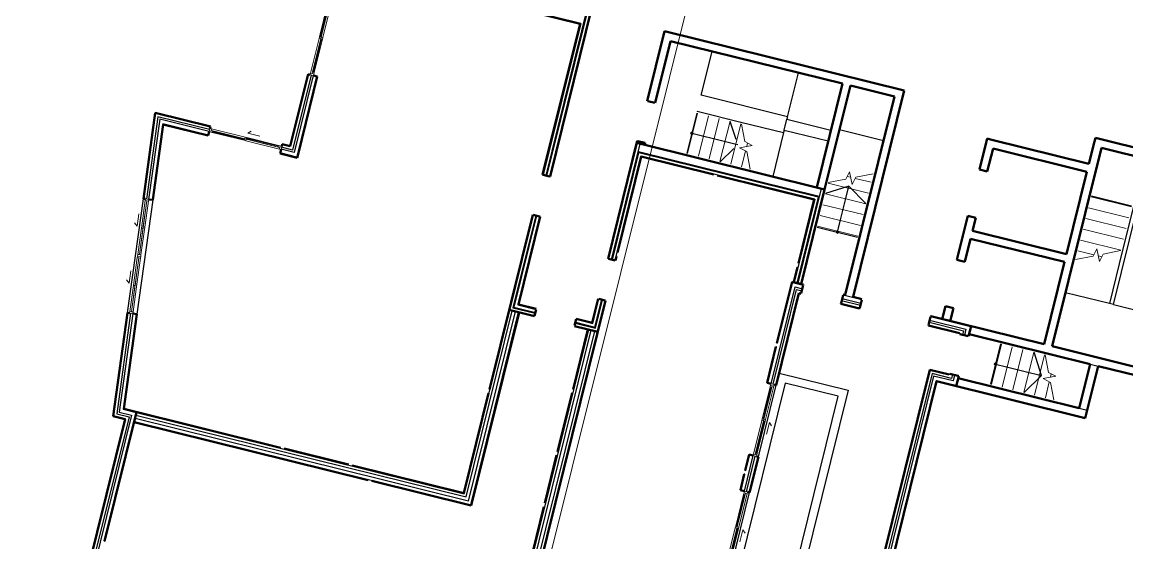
# Model space of a CAD drawing. Header units: metres. Extents: x 287062 to 288920, y 6261941 to 6263050.
# Drawn here: x 287850.58 to 287877.42, y 6262460.4 to 6262473.06 of the extents above; entities that cross this region are included whole.
import ezdxf

# ---------------------------------------------------------------- set-up
doc = ezdxf.new("R2010")
doc.units = ezdxf.units.M
doc.layers.add('A-GLAZ', color=151, linetype='Continuous', lineweight=9)
doc.layers.add('Cadastre Land Parcels_SP_EXT', color=9, linetype='Continuous', lineweight=5)
doc.layers.add('Mains_HV_NEW_U97', color=2, linetype='Continuous')
doc.layers.add('Notes', color=7, linetype='Continuous')

# ---------------------------------------------------------------- blocks, each defined once
blk = doc.blocks.new('Window - Sliding SF _MG_ - DW-SF 1800W x 2700H-1022702-T1 GROUND LEVEL')
at = {"layer": 'A-GLAZ', "color": 7}
for p, q in [((-860, 65), (-900, 65)), ((-900, 65), (-900, -15)), ((-860, 25), (-860, 65)), ((-20, 65), (-860, 65)), ((-860, 25), (860, 25)), ((-860, 25), (-820, 25)), ((-860, -15), (-860, 25)), ((-820, 25), (-20, 25)), ((-820, 25), (-820, -15)), ((-820, 3.5), (-820, 6.5)), ((-820, 6.5), (-20, 6.5)), ((-20, 3.5), (-820, 3.5)), ((-20, 65), (20, 65)), ((-20, 25), (-20, 65)), ((-20, 25), (20, 25)), ((-20, -15), (-20, 25)), ((20, 25), (-20, 25)), ((-20, 6.5), (-20, 3.5)), ((20, 175), (90.7, 245.7)), ((20, 175), (320, 175)), ((20, 65), (820, 65)), ((20, 65), (20, 25)), ((20, 43.5), (20, 46.5)), ((20, 46.5), (820, 46.5)), ((820, 43.5), (20, 43.5)), ((20, 25), (20, -15)), ((820, 25), (20, 25)), ((820, 65), (860, 65)), ((820, 25), (820, 65)), ((820, 46.5), (820, 43.5)), ((860, 25), (820, 25)), ((860, 65), (860, 25)), ((900, 65), (860, 65)), ((860, 25), (860, -15)), ((900, -15), (900, 65)), ((-900, -15), (-860, -15)), ((-820, -15), (-860, -15)), ((-20, -15), (-820, -15)), ((20, -15), (-20, -15)), ((20, -15), (860, -15)), ((860, -15), (900, -15))]:
    blk.add_line(p, q, dxfattribs=at)
blk = doc.blocks.new('Window - Sliding FSF _MG_ - DW-FSF 2700W X 2700H-1022011-T1 GROUND LEVEL')
at = {"layer": 'A-GLAZ', "color": 7}
for p, q in [((417, 215), (346, 286)), ((-1310, 65), (-1350, 65)), ((-1350, 65), (-1350, -15)), ((-1310, 25), (-1310, 65)), ((-437, 65), (-1310, 65)), ((-1310, 25), (1310, 25)), ((-1310, 25), (-1310, -15)), ((-1270, 25), (-1310, 25)), ((-437, 25), (-1270, 25)), ((-1270, -15), (-1270, 25)), ((-437, 6), (-1270, 6)), ((-1270, 6), (-1270, 3)), ((-1270, 3), (-437, 3)), ((-437, -15), (-437, 65)), ((-437, 65), (-397, 65)), ((-397, 65), (-437, 65)), ((-437, 65), (-437, 25)), ((-397, 25), (-437, 25)), ((-437, 25), (-437, -15)), ((-437, 25), (-397, 25)), ((-437, 3), (-437, 6)), ((-397, 65), (-397, -15)), ((417, 65), (-397, 65)), ((-397, 25), (-397, 65)), ((417, 46), (-397, 46)), ((-397, 46), (-397, 43)), ((-397, 43), (417, 43)), ((-397, -15), (-397, 25)), ((-397, 25), (417, 25)), ((417, 215), (117, 215)), ((457, 65), (417, 65)), ((417, 65), (417, -15)), ((457, 65), (417, 65)), ((417, 65), (417, 25)), ((417, 43), (417, 46)), ((457, 25), (417, 25)), ((417, 25), (417, -15)), ((417, 25), (457, 25)), ((457, -15), (457, 65)), ((457, 25), (457, 65)), ((1310, 65), (457, 65)), ((1270, 25), (457, 25)), ((457, -15), (457, 25)), ((1270, 6), (457, 6)), ((457, 6), (457, 3)), ((457, 3), (1270, 3)), ((1270, 25), (1270, -15)), ((1310, 25), (1270, 25)), ((1270, 3), (1270, 6)), ((1310, 65), (1310, 25)), ((1350, 65), (1310, 65)), ((1310, -15), (1310, 25)), ((1350, -15), (1350, 65)), ((-1350, -15), (-1310, -15)), ((-1310, -15), (-1270, -15)), ((-1270, -15), (-437, -15)), ((-397, -15), (-437, -15)), ((-437, -15), (-397, -15)), ((-397, -15), (417, -15)), ((417, -15), (457, -15)), ((417, -15), (457, -15)), ((457, -15), (1270, -15)), ((1270, -15), (1310, -15)), ((1310, -15), (1350, -15))]:
    blk.add_line(p, q, dxfattribs=at)
blk = doc.blocks.new('Window - Sliding SF _MG_ - DW-SF 1400W x 1400H-1020426-T1 GROUND LEVEL')
at = {"layer": 'A-GLAZ', "color": 7}
for p, q in [((-660, 65), (-700, 65)), ((-700, 65), (-700, -15)), ((-660, 25), (-660, 65)), ((-20, 65), (-660, 65)), ((-660, 25), (660, 25)), ((20, 25), (-660, 25)), ((-660, 25), (-660, -15)), ((-20, 25), (-20, 65)), ((660, 65), (-20, 65)), ((660, 25), (-20, 25)), ((20, 175), (91, 246)), ((20, 175), (320, 175)), ((20, -15), (20, 25)), ((660, 65), (660, 25)), ((700, 65), (660, 65)), ((660, 25), (660, -15)), ((700, -15), (700, 65)), ((-700, -15), (-660, -15)), ((-660, -15), (20, -15)), ((20, -15), (660, -15)), ((660, -15), (700, -15))]:
    blk.add_line(p, q, dxfattribs=at)
blk = doc.blocks.new('Site Layout')
at = {"layer": 'Notes'}
for points in [[(287866.843, 6262470.33), (287866.862, 6262470.333), (287866.873, 6262470.348), (287866.87, 6262470.367), (287866.855, 6262470.379), (287866.836, 6262470.376), (287866.824, 6262470.36), (287866.827, 6262470.341)], [(287870.379, 6262467.929), (287870.398, 6262467.932), (287870.41, 6262467.948), (287870.407, 6262467.967), (287870.391, 6262467.978), (287870.372, 6262467.975), (287870.361, 6262467.96), (287870.364, 6262467.941)], [(287874.221, 6262464.722), (287874.24, 6262464.725), (287874.251, 6262464.74), (287874.248, 6262464.759), (287874.233, 6262464.77), (287874.214, 6262464.767), (287874.203, 6262464.752), (287874.205, 6262464.733)]]:
    blk.add_hatch(color=256, dxfattribs=at).paths.add_polyline_path(points, flags=0)
h = blk.add_hatch(color=256, dxfattribs=at)
edge = h.paths.add_edge_path(flags=0)
edge.add_arc((287866.849, 6262470.354), 0.025, -13.911, 346.089)
h = blk.add_hatch(color=256, dxfattribs=at)
edge = h.paths.add_edge_path(flags=0)
edge.add_arc((287870.385, 6262467.954), 0.025, -13.911, 346.089)
h = blk.add_hatch(color=256, dxfattribs=at)
edge = h.paths.add_edge_path(flags=0)
edge.add_arc((287874.227, 6262464.746), 0.025, -13.911, 346.089)
at = {"layer": 'Notes', "lineweight": 50}
for p, q in [((287858.421, 6262474.43), (287864.134, 6262473.015)), ((287863.405, 6262469.301), (287864.422, 6262473.407)), ((287864.134, 6262473.015), (287863.225, 6262469.346)), ((287866.186, 6262472.836), (287865.765, 6262471.138)), ((287872.01, 6262471.394), (287866.186, 6262472.836)), ((287865.959, 6262471.09), (287866.332, 6262472.594)), ((287866.332, 6262472.594), (287870.506, 6262471.56)), ((287857.53, 6262471.787), (287857.097, 6262470.039)), ((287857.287, 6262469.848), (287857.753, 6262471.731)), ((287857.578, 6262471.775), (287857.53, 6262471.787)), ((287857.753, 6262471.731), (287857.656, 6262471.755)), ((287870.506, 6262471.56), (287869.881, 6262469.037)), ((287870.075, 6262468.989), (287870.7, 6262471.512)), ((287870.7, 6262471.512), (287871.768, 6262471.248)), ((287870.767, 6262466.376), (287872.01, 6262471.394)), ((287865.765, 6262471.138), (287865.768, 6262471.137)), ((287865.778, 6262471.135), (287865.947, 6262471.093)), ((287871.768, 6262471.248), (287870.573, 6262466.424)), ((287853.818, 6262470.852), (287853.528, 6262468.764)), ((287855.156, 6262470.52), (287853.818, 6262470.852)), ((287865.956, 6262471.09), (287865.959, 6262471.09)), ((287853.756, 6262468.733), (287854.011, 6262470.567)), ((287854.011, 6262470.567), (287855.1, 6262470.297)), ((287855.1, 6262470.297), (287855.124, 6262470.394)), ((287855.144, 6262470.472), (287855.156, 6262470.52)), ((287856.903, 6262470.088), (287856.891, 6262470.039)), ((287857.097, 6262470.039), (287856.903, 6262470.088)), ((287865.525, 6262470.167), (287864.816, 6262467.304)), ((287865.513, 6262470.119), (287870.075, 6262468.989)), ((287865.528, 6262470.166), (287865.525, 6262470.167)), ((287865.706, 6262470.122), (287865.538, 6262470.164)), ((287865.707, 6262470.07), (287865.719, 6262470.119)), ((287865.719, 6262470.119), (287865.716, 6262470.12)), ((287874.018, 6262470.227), (287873.832, 6262469.475)), ((287874.018, 6262470.227), (287874.106, 6262470.205)), ((287876.494, 6262469.614), (287874.106, 6262470.205)), ((287876.628, 6262470.157), (287876.494, 6262469.614)), ((287876.628, 6262470.157), (287876.65, 6262470.245)), ((287878.057, 6262469.896), (287876.65, 6262470.245)), ((287856.872, 6262469.961), (287856.848, 6262469.864)), ((287856.848, 6262469.864), (287857.265, 6262469.761)), ((287857.287, 6262469.848), (287857.265, 6262469.761)), ((287865.044, 6262467.456), (287865.621, 6262469.786)), ((287865.621, 6262469.786), (287867.383, 6262469.349)), ((287874.026, 6262469.426), (287874.164, 6262469.985)), ((287874.164, 6262469.985), (287876.446, 6262469.42)), ((287875.601, 6262465.178), (287876.796, 6262470.002)), ((287876.796, 6262470.002), (287878.009, 6262469.702)), ((287863.225, 6262469.346), (287863.228, 6262469.345)), ((287863.238, 6262469.343), (287863.392, 6262469.305)), ((287863.402, 6262469.302), (287863.405, 6262469.301)), ((287867.47, 6262469.328), (287869.824, 6262468.745)), ((287873.832, 6262469.475), (287874.026, 6262469.426)), ((287876.446, 6262469.42), (287875.95, 6262467.42)), ((287869.505, 6262466.688), (287870.075, 6262468.989)), ((287853.528, 6262468.764), (287853.578, 6262468.758)), ((287853.657, 6262468.747), (287853.756, 6262468.733)), ((287869.824, 6262468.745), (287869.439, 6262467.192)), ((287862.985, 6262468.375), (287861.932, 6262464.124)), ((287862.635, 6262466.195), (287863.164, 6262468.331)), ((287862.988, 6262468.374), (287862.985, 6262468.375)), ((287863.152, 6262468.334), (287862.997, 6262468.372)), ((287863.164, 6262468.331), (287863.161, 6262468.331)), ((287873.553, 6262468.349), (287873.289, 6262467.281)), ((287873.747, 6262468.301), (287873.553, 6262468.349)), ((287873.669, 6262467.985), (287873.747, 6262468.301)), ((287875.95, 6262467.42), (287873.669, 6262467.985)), ((287873.483, 6262467.233), (287873.621, 6262467.791)), ((287873.621, 6262467.791), (287875.902, 6262467.226)), ((287864.995, 6262467.259), (287865.022, 6262467.369)), ((287864.816, 6262467.304), (287864.819, 6262467.303)), ((287864.828, 6262467.3), (287864.983, 6262467.262)), ((287869.418, 6262467.104), (287869.326, 6262466.733)), ((287873.289, 6262467.281), (287873.483, 6262467.233)), ((287875.902, 6262467.226), (287875.407, 6262465.226)), ((287869.282, 6262466.743), (287868.913, 6262465.253)), ((287869.554, 6262466.676), (287869.282, 6262466.743)), ((287869.502, 6262466.465), (287869.551, 6262466.663)), ((287869.553, 6262466.673), (287869.554, 6262466.676)), ((287863.078, 6262459.518), (287864.755, 6262466.288)), ((287864.575, 6262466.333), (287864.431, 6262465.75)), ((287864.578, 6262466.332), (287864.575, 6262466.333)), ((287864.742, 6262466.292), (287864.588, 6262466.33)), ((287868.898, 6262464.237), (287869.45, 6262466.465)), ((287869.45, 6262466.465), (287869.499, 6262466.453)), ((287869.499, 6262466.453), (287869.499, 6262466.456)), ((287870.521, 6262466.423), (287870.472, 6262466.225)), ((287870.573, 6262466.424), (287870.524, 6262466.436)), ((287870.524, 6262466.436), (287870.524, 6262466.433)), ((287870.981, 6262466.323), (287870.767, 6262466.376)), ((287870.929, 6262466.112), (287870.978, 6262466.31)), ((287870.98, 6262466.32), (287870.981, 6262466.323)), ((287862.411, 6262466.06), (287863.028, 6262465.907)), ((287863.072, 6262466.087), (287862.635, 6262466.195)), ((287863.031, 6262465.92), (287863.069, 6262466.074)), ((287863.071, 6262466.084), (287863.072, 6262466.087)), ((287870.47, 6262466.215), (287870.469, 6262466.212)), ((287870.469, 6262466.212), (287870.925, 6262466.099)), ((287870.925, 6262466.099), (287870.926, 6262466.102)), ((287873.01, 6262466.155), (287872.932, 6262465.839)), ((287873.204, 6262466.107), (287873.01, 6262466.155)), ((287873.126, 6262465.791), (287873.204, 6262466.107)), ((287853.143, 6262465.991), (287852.794, 6262463.482)), ((287853.051, 6262463.655), (287853.371, 6262465.959)), ((287853.192, 6262465.984), (287853.143, 6262465.991)), ((287853.371, 6262465.959), (287853.272, 6262465.973)), ((287861.492, 6262461.307), (287862.654, 6262466)), ((287863.028, 6262465.907), (287863.028, 6262465.911)), ((287864.04, 6262465.834), (287864.001, 6262465.68)), ((287864.043, 6262465.847), (287864.042, 6262465.844)), ((287864.431, 6262465.75), (287864.043, 6262465.847)), ((287872.647, 6262465.897), (287872.598, 6262465.698)), ((287872.65, 6262465.909), (287872.649, 6262465.906)), ((287875.407, 6262465.226), (287872.65, 6262465.909)), ((287864.323, 6262465.587), (287863.963, 6262464.131)), ((287863.999, 6262465.67), (287863.998, 6262465.667)), ((287863.998, 6262465.667), (287864.566, 6262465.526)), ((287872.596, 6262465.689), (287872.595, 6262465.686)), ((287872.595, 6262465.686), (287873.352, 6262465.498)), ((287873.352, 6262465.498), (287873.347, 6262465.479)), ((287873.347, 6262465.479), (287873.35, 6262465.478)), ((287873.36, 6262465.476), (287873.558, 6262465.427)), ((287873.631, 6262465.666), (287873.571, 6262465.424)), ((287873.583, 6262465.472), (287876.524, 6262464.744)), ((287873.567, 6262465.424), (287873.571, 6262465.424)), ((287868.891, 6262465.166), (287868.675, 6262464.292)), ((287877.834, 6262464.625), (287875.601, 6262465.178)), ((287876.524, 6262464.744), (287876.259, 6262463.676)), ((287876.405, 6262463.434), (287876.718, 6262464.696)), ((287876.718, 6262464.696), (287877.98, 6262464.383)), ((287872.626, 6262464.607), (287871.386, 6262459.598)), ((287873.102, 6262464.489), (287872.626, 6262464.607)), ((287873.107, 6262464.508), (287873.102, 6262464.489)), ((287873.11, 6262464.507), (287873.107, 6262464.508)), ((287873.317, 6262464.456), (287873.119, 6262464.505)), ((287873.33, 6262464.453), (287873.27, 6262464.21)), ((287876.259, 6262463.676), (287873.318, 6262464.404)), ((287873.33, 6262464.453), (287873.327, 6262464.454)), ((287868.675, 6262464.292), (287868.772, 6262464.268)), ((287868.85, 6262464.249), (287868.898, 6262464.237)), ((287871.664, 6262459.766), (287872.794, 6262464.328)), ((287872.794, 6262464.328), (287876.405, 6262463.434)), ((287861.91, 6262464.036), (287861.309, 6262461.61)), ((287863.941, 6262464.043), (287863.588, 6262462.616)), ((287856.858, 6262462.712), (287853.051, 6262463.655)), ((287853.085, 6262463.409), (287851.023, 6262455.082)), ((287853.364, 6262463.577), (287852.587, 6262460.442)), ((287852.794, 6262463.482), (287853.085, 6262463.409)), ((287853.304, 6262463.335), (287858.987, 6262461.927)), ((287858.513, 6262462.302), (287856.946, 6262462.69)), ((287863.566, 6262462.529), (287863.278, 6262461.364)), ((287868.242, 6262462.545), (287868.146, 6262462.157)), ((287868.339, 6262462.521), (287868.242, 6262462.545)), ((287861.309, 6262461.61), (287858.601, 6262462.28)), ((287868.252, 6262461.626), (287868.465, 6262462.49)), ((287868.465, 6262462.49), (287868.417, 6262462.502)), ((287868.124, 6262462.07), (287868.028, 6262461.681)), ((287859.075, 6262461.905), (287861.492, 6262461.307)), ((287868.028, 6262461.681), (287868.125, 6262461.657)), ((287868.203, 6262461.638), (287868.252, 6262461.626)), ((287863.256, 6262461.277), (287862.895, 6262459.821))]:
    blk.add_line(p, q, dxfattribs=at)
at = {"layer": 'Notes'}
for p, q in [((287864.15, 6262473.025), (287858.425, 6262474.442)), ((287864.317, 6262473.433), (287863.3, 6262469.327)), ((287864.336, 6262473.428), (287863.319, 6262469.323)), ((287864.409, 6262473.41), (287863.392, 6262469.305)), ((287864.15, 6262473.025), (287863.238, 6262469.343)), ((287867.077, 6262471.276), (287867.342, 6262472.344)), ((287869.438, 6262471.825), (287867.342, 6262472.344)), ((287857.532, 6262471.786), (287857.099, 6262470.037)), ((287857.605, 6262471.768), (287857.153, 6262469.946)), ((287857.653, 6262471.756), (287857.19, 6262469.886)), ((287857.742, 6262471.734), (287857.257, 6262469.774)), ((287857.752, 6262471.732), (287857.264, 6262469.761)), ((287869.174, 6262470.757), (287869.438, 6262471.825)), ((287870.506, 6262471.56), (287869.438, 6262471.825)), ((287870.226, 6262470.43), (287870.506, 6262471.56)), ((287869.174, 6262470.757), (287867.077, 6262471.276)), ((287853.82, 6262470.851), (287853.53, 6262468.764)), ((287855.155, 6262470.518), (287853.818, 6262470.85)), ((287853.893, 6262470.831), (287853.894, 6262470.833)), ((287866.97, 6262470.844), (287866.727, 6262469.864)), ((287866.981, 6262470.888), (287866.98, 6262470.883)), ((287866.981, 6262470.888), (287868.042, 6262470.625)), ((287853.883, 6262470.756), (287853.605, 6262468.754)), ((287853.925, 6262470.694), (287853.654, 6262468.747)), ((287854.002, 6262470.58), (287853.745, 6262468.734)), ((287854.01, 6262470.568), (287853.755, 6262468.733)), ((287855.137, 6262470.446), (287853.883, 6262470.756)), ((287855.125, 6262470.397), (287853.925, 6262470.694)), ((287855.103, 6262470.308), (287854.002, 6262470.58)), ((287855.101, 6262470.298), (287854.01, 6262470.568)), ((287867.769, 6262470.687), (287867.767, 6262470.693)), ((287867.924, 6262470.205), (287867.784, 6262470.643)), ((287868.042, 6262470.625), (287869.078, 6262470.369)), ((287869.093, 6262470.432), (287869.158, 6262470.694)), ((287869.174, 6262470.757), (287869.158, 6262470.694)), ((287869.158, 6262470.694), (287870.226, 6262470.43)), ((287866.836, 6262470.376), (287866.824, 6262470.36)), ((287866.824, 6262470.36), (287866.827, 6262470.341)), ((287866.827, 6262470.341), (287866.843, 6262470.33)), ((287866.855, 6262470.379), (287866.836, 6262470.376)), ((287866.843, 6262470.33), (287866.862, 6262470.333)), ((287866.849, 6262470.354), (287867.111, 6262470.289)), ((287866.87, 6262470.367), (287866.855, 6262470.379)), ((287866.862, 6262470.333), (287866.873, 6262470.348)), ((287866.873, 6262470.348), (287866.87, 6262470.367)), ((287869.078, 6262470.369), (287868.813, 6262469.301)), ((287869.093, 6262470.432), (287869.078, 6262470.369)), ((287869.093, 6262470.432), (287870.161, 6262470.167)), ((287870.161, 6262470.167), (287870.226, 6262470.43)), ((287870.214, 6262469.55), (287870.436, 6262470.445)), ((287870.436, 6262470.445), (287871.503, 6262470.18)), ((287857.099, 6262470.037), (287856.902, 6262470.086)), ((287864.828, 6262467.3), (287865.526, 6262470.115)), ((287864.901, 6262467.282), (287865.598, 6262470.097)), ((287867.111, 6262470.289), (287867.373, 6262470.224)), ((287867.373, 6262470.224), (287867.635, 6262470.16)), ((287867.635, 6262470.16), (287867.897, 6262470.095)), ((287867.897, 6262470.095), (287867.965, 6262470.078)), ((287869.881, 6262469.037), (287870.161, 6262470.167)), ((287871.305, 6262469.381), (287871.503, 6262470.18)), ((287857.265, 6262469.762), (287856.848, 6262469.865)), ((287857.257, 6262469.774), (287856.85, 6262469.875)), ((287857.19, 6262469.886), (287856.872, 6262469.964)), ((287857.153, 6262469.946), (287856.884, 6262470.013)), ((287857.268, 6262469.772), (287857.267, 6262469.772)), ((287864.921, 6262467.278), (287865.565, 6262469.879)), ((287864.983, 6262467.262), (287865.612, 6262469.801)), ((287869.942, 6262468.816), (287865.55, 6262469.903)), ((287869.917, 6262468.801), (287865.565, 6262469.879)), ((287869.84, 6262468.754), (287865.612, 6262469.801)), ((287866.718, 6262469.826), (287866.717, 6262469.82)), ((287867.87, 6262469.985), (287867.541, 6262469.663)), ((287867.507, 6262469.63), (287867.503, 6262469.626)), ((287867.386, 6262469.362), (287867.383, 6262469.349)), ((287867.473, 6262469.34), (287867.47, 6262469.328)), ((287868.179, 6262469.458), (287868.276, 6262469.434)), ((287868.276, 6262469.434), (287868.813, 6262469.301)), ((287868.813, 6262469.301), (287869.881, 6262469.037)), ((287871.282, 6262469.285), (287871.305, 6262469.381)), ((287869.99, 6262469.01), (287869.42, 6262466.709)), ((287870.062, 6262468.992), (287869.493, 6262466.691)), ((287870.662, 6262469.07), (287870.097, 6262468.888)), ((287870.58, 6262468.74), (287870.645, 6262469.002)), ((287870.645, 6262469.002), (287870.662, 6262469.07)), ((287870.662, 6262469.07), (287871.077, 6262468.646)), ((287853.143, 6262465.991), (287853.528, 6262468.764)), ((287853.756, 6262468.733), (287853.371, 6262465.959)), ((287869.84, 6262468.754), (287869.338, 6262466.729)), ((287869.917, 6262468.801), (287869.4, 6262466.714)), ((287870.052, 6262468.874), (287870.046, 6262468.872)), ((287870.515, 6262468.478), (287870.58, 6262468.74)), ((287876.513, 6262468.836), (287876.507, 6262468.838)), ((287877.531, 6262468.584), (287876.552, 6262468.827)), ((287870.45, 6262468.216), (287870.515, 6262468.478)), ((287871.109, 6262468.612), (287871.114, 6262468.608)), ((287877.088, 6262466.19), (287877.672, 6262468.549)), ((287877.575, 6262468.573), (287877.312, 6262467.512)), ((287862.997, 6262468.372), (287862.427, 6262466.07)), ((287863.059, 6262468.357), (287862.504, 6262466.116)), ((287863.079, 6262468.352), (287862.529, 6262466.131)), ((287863.152, 6262468.334), (287862.62, 6262466.186)), ((287870.385, 6262467.954), (287870.45, 6262468.216)), ((287869.851, 6262468.086), (287869.857, 6262468.085)), ((287869.896, 6262468.075), (287870.875, 6262467.832)), ((287870.372, 6262467.975), (287870.361, 6262467.96)), ((287870.361, 6262467.96), (287870.364, 6262467.941)), ((287870.364, 6262467.941), (287870.379, 6262467.929)), ((287870.391, 6262467.978), (287870.372, 6262467.975)), ((287870.379, 6262467.929), (287870.398, 6262467.932)), ((287870.407, 6262467.967), (287870.391, 6262467.978)), ((287870.398, 6262467.932), (287870.41, 6262467.948)), ((287870.41, 6262467.948), (287870.407, 6262467.967)), ((287870.914, 6262467.823), (287870.919, 6262467.821)), ((287865.022, 6262467.369), (287865.01, 6262467.372)), ((287865.044, 6262467.456), (287865.031, 6262467.459)), ((287877.312, 6262467.512), (287876.991, 6262466.215)), ((287869.418, 6262467.104), (287869.43, 6262467.101)), ((287869.439, 6262467.192), (287869.452, 6262467.189)), ((287876.12, 6262467.274), (287875.923, 6262466.479)), ((287868.775, 6262464.268), (287869.357, 6262466.619)), ((287868.823, 6262464.256), (287869.394, 6262466.558)), ((287868.914, 6262465.253), (287869.283, 6262466.743)), ((287868.924, 6262465.251), (287869.29, 6262466.73)), ((287869.279, 6262466.733), (287869.28, 6262466.732)), ((287869.282, 6262466.742), (287869.554, 6262466.675)), ((287869.29, 6262466.73), (287869.551, 6262466.665)), ((287869.357, 6262466.619), (287869.529, 6262466.576)), ((287869.394, 6262466.558), (287869.517, 6262466.528)), ((287864.441, 6262465.735), (287864.588, 6262466.33)), ((287864.495, 6262465.644), (287864.661, 6262466.312)), ((287864.51, 6262465.62), (287864.68, 6262466.307)), ((287864.557, 6262465.542), (287864.742, 6262466.292)), ((287868.896, 6262464.238), (287869.449, 6262466.467)), ((287869.45, 6262466.465), (287869.448, 6262466.465)), ((287869.449, 6262466.467), (287869.499, 6262466.455)), ((287870.488, 6262466.287), (287870.944, 6262466.174)), ((287870.5, 6262466.336), (287870.956, 6262466.223)), ((287870.522, 6262466.425), (287870.978, 6262466.312)), ((287870.524, 6262466.435), (287870.573, 6262466.423)), ((287870.57, 6262466.413), (287870.573, 6262466.424)), ((287870.764, 6262466.365), (287870.767, 6262466.376)), ((287870.767, 6262466.375), (287870.98, 6262466.322)), ((287875.923, 6262466.479), (287875.601, 6262465.178)), ((287876.991, 6262466.215), (287875.923, 6262466.479)), ((287861.318, 6262461.594), (287862.424, 6262466.057)), ((287861.365, 6262461.516), (287862.486, 6262466.042)), ((287861.427, 6262461.413), (287862.568, 6262466.021)), ((287861.482, 6262461.323), (287862.641, 6262466.003)), ((287862.427, 6262466.07), (287863.031, 6262465.92)), ((287862.504, 6262466.116), (287863.046, 6262465.982)), ((287862.529, 6262466.131), (287863.051, 6262466.002)), ((287862.62, 6262466.186), (287863.069, 6262466.074)), ((287870.47, 6262466.214), (287870.926, 6262466.101)), ((287877.088, 6262466.19), (287876.991, 6262466.215)), ((287877.088, 6262466.19), (287878.156, 6262465.926)), ((287853.145, 6262465.991), (287852.796, 6262463.481)), ((287853.219, 6262465.98), (287852.88, 6262463.54)), ((287853.269, 6262465.974), (287852.936, 6262463.577)), ((287853.36, 6262465.961), (287853.038, 6262463.647)), ((287853.37, 6262465.96), (287853.049, 6262463.654)), ((287864.017, 6262465.742), (287864.51, 6262465.62)), ((287864.022, 6262465.761), (287864.495, 6262465.644)), ((287864.04, 6262465.834), (287864.441, 6262465.735)), ((287872.613, 6262465.761), (287873.445, 6262465.555)), ((287872.625, 6262465.809), (287873.506, 6262465.591)), ((287872.648, 6262465.898), (287873.617, 6262465.658)), ((287872.65, 6262465.908), (287873.63, 6262465.665)), ((287864.336, 6262465.583), (287862.905, 6262459.805)), ((287864.398, 6262465.568), (287862.952, 6262459.728)), ((287864.481, 6262465.548), (287863.014, 6262459.625)), ((287864.554, 6262465.53), (287863.068, 6262459.534)), ((287864.001, 6262465.68), (287864.557, 6262465.542)), ((287872.595, 6262465.688), (287873.354, 6262465.5)), ((287873.354, 6262465.5), (287873.349, 6262465.478)), ((287873.352, 6262465.498), (287873.353, 6262465.5)), ((287873.445, 6262465.555), (287873.422, 6262465.46)), ((287873.506, 6262465.591), (287873.471, 6262465.448)), ((287873.617, 6262465.658), (287873.56, 6262465.426)), ((287873.63, 6262465.667), (287873.57, 6262465.424)), ((287873.62, 6262465.669), (287873.62, 6262465.668)), ((287868.924, 6262465.251), (287868.913, 6262465.253)), ((287874.348, 6262465.236), (287874.106, 6262464.256)), ((287874.359, 6262465.28), (287874.358, 6262465.275)), ((287868.676, 6262464.292), (287868.892, 6262465.166)), ((287868.686, 6262464.29), (287868.902, 6262465.163)), ((287868.902, 6262465.163), (287868.891, 6262465.166)), ((287875.147, 6262465.079), (287875.145, 6262465.085)), ((287875.343, 6262464.469), (287875.162, 6262465.034)), ((287875.601, 6262465.178), (287877.834, 6262464.625)), ((287874.214, 6262464.767), (287874.203, 6262464.752)), ((287874.203, 6262464.752), (287874.205, 6262464.733)), ((287874.205, 6262464.733), (287874.221, 6262464.722)), ((287874.233, 6262464.77), (287874.214, 6262464.767)), ((287874.221, 6262464.722), (287874.24, 6262464.725)), ((287874.227, 6262464.746), (287874.489, 6262464.681)), ((287874.248, 6262464.759), (287874.233, 6262464.77)), ((287874.24, 6262464.725), (287874.251, 6262464.74)), ((287874.251, 6262464.74), (287874.248, 6262464.759)), ((287874.489, 6262464.681), (287874.751, 6262464.616)), ((287875.923, 6262464.892), (287876.718, 6262464.696)), ((287876.718, 6262464.696), (287876.453, 6262463.628)), ((287868.969, 6262464.523), (287870.648, 6262464.108)), ((287872.628, 6262464.606), (287871.388, 6262459.598)), ((287872.683, 6262464.513), (287871.479, 6262459.654)), ((287872.719, 6262464.453), (287871.54, 6262459.691)), ((287873.103, 6262464.486), (287872.626, 6262464.605)), ((287873.158, 6262464.396), (287872.683, 6262464.513)), ((287872.701, 6262464.586), (287872.701, 6262464.588)), ((287873.195, 6262464.335), (287872.719, 6262464.453)), ((287873.109, 6262464.508), (287873.103, 6262464.486)), ((287873.182, 6262464.49), (287873.158, 6262464.396)), ((287873.23, 6262464.478), (287873.195, 6262464.335)), ((287873.319, 6262464.456), (287873.262, 6262464.224)), ((287873.329, 6262464.453), (287873.269, 6262464.211)), ((287874.751, 6262464.616), (287875.013, 6262464.551)), ((287875.343, 6262464.469), (287874.919, 6262464.055)), ((287875.013, 6262464.551), (287875.275, 6262464.486)), ((287875.275, 6262464.486), (287875.343, 6262464.469)), ((287861.944, 6262464.121), (287861.932, 6262464.124)), ((287869.115, 6262464.281), (287864.949, 6262447.46)), ((287868.465, 6262462.49), (287868.898, 6262464.237)), ((287870.406, 6262463.962), (287869.115, 6262464.281)), ((287872.786, 6262464.341), (287871.651, 6262459.758)), ((287872.794, 6262464.329), (287871.663, 6262459.765)), ((287873.262, 6262464.224), (287872.786, 6262464.341)), ((287873.27, 6262464.211), (287872.794, 6262464.329)), ((287873.273, 6262464.221), (287873.272, 6262464.221)), ((287874.096, 6262464.217), (287874.095, 6262464.212)), ((287861.923, 6262464.033), (287861.91, 6262464.036)), ((287866.256, 6262447.205), (287870.406, 6262463.962)), ((287870.648, 6262464.108), (287866.449, 6262447.151)), ((287874.885, 6262464.022), (287874.881, 6262464.017)), ((287853.038, 6262463.647), (287853.351, 6262463.569)), ((287853.049, 6262463.654), (287853.364, 6262463.576)), ((287875.659, 6262463.825), (287876.453, 6262463.628)), ((287853.088, 6262463.411), (287851.025, 6262455.081)), ((287853.179, 6262463.466), (287851.116, 6262455.138)), ((287853.239, 6262463.502), (287851.177, 6262455.174)), ((287853.351, 6262463.569), (287852.577, 6262460.445)), ((287853.363, 6262463.578), (287852.586, 6262460.442)), ((287852.795, 6262463.484), (287853.088, 6262463.411)), ((287852.807, 6262463.558), (287852.805, 6262463.558)), ((287852.88, 6262463.54), (287853.179, 6262463.466)), ((287852.936, 6262463.577), (287853.239, 6262463.502)), ((287853.307, 6262463.347), (287861.482, 6262461.323)), ((287861.427, 6262461.413), (287853.325, 6262463.42)), ((287853.345, 6262463.503), (287861.365, 6262461.516)), ((287853.36, 6262463.567), (287853.361, 6262463.567)), ((287853.361, 6262463.565), (287861.318, 6262461.594)), ((287856.855, 6262462.699), (287856.858, 6262462.712)), ((287856.943, 6262462.678), (287856.946, 6262462.69)), ((287863.566, 6262462.529), (287863.579, 6262462.526)), ((287863.588, 6262462.616), (287863.6, 6262462.613)), ((287868.128, 6262461.657), (287868.342, 6262462.52)), ((287868.147, 6262462.157), (287868.243, 6262462.545)), ((287868.157, 6262462.154), (287868.253, 6262462.543)), ((287858.51, 6262462.289), (287858.513, 6262462.302)), ((287858.598, 6262462.268), (287858.601, 6262462.28)), ((287868.177, 6262461.645), (287868.391, 6262462.508)), ((287868.25, 6262461.627), (287868.464, 6262462.49)), ((287868.029, 6262461.681), (287868.125, 6262462.069)), ((287868.039, 6262461.679), (287868.135, 6262462.067)), ((287868.135, 6262462.067), (287868.124, 6262462.07)), ((287868.157, 6262462.154), (287868.146, 6262462.157)), ((287858.987, 6262461.927), (287858.99, 6262461.94)), ((287859.075, 6262461.905), (287859.078, 6262461.918)), ((287867.819, 6262459.879), (287868.252, 6262461.626)), ((287852.577, 6262460.445), (287852.587, 6262460.442))]:
    blk.add_line(p, q, dxfattribs=at)
at = {"layer": 'Notes', "lineweight": 9}
for p, q in [((287866.989, 6262470.839), (287866.747, 6262469.86)), ((287867, 6262470.883), (287866.999, 6262470.878)), ((287867.252, 6262470.774), (287867.009, 6262469.795)), ((287867.262, 6262470.818), (287867.261, 6262470.813)), ((287867.514, 6262470.709), (287867.271, 6262469.73)), ((287867.525, 6262470.753), (287867.523, 6262470.748)), ((287867.776, 6262470.645), (287867.533, 6262469.665)), ((287867.787, 6262470.689), (287867.785, 6262470.683)), ((287868.038, 6262470.58), (287867.795, 6262469.6)), ((287868.202, 6262470.118), (287868.181, 6262470.034)), ((287866.737, 6262469.821), (287866.736, 6262469.816)), ((287868.153, 6262469.923), (287868.057, 6262469.535)), ((287866.999, 6262469.756), (287866.998, 6262469.751)), ((287867.261, 6262469.691), (287867.26, 6262469.686)), ((287867.523, 6262469.626), (287867.522, 6262469.621)), ((287867.786, 6262469.561), (287867.784, 6262469.556)), ((287868.048, 6262469.496), (287868.046, 6262469.491)), ((287870.622, 6262469.306), (287870.706, 6262469.286)), ((287870.817, 6262469.258), (287871.205, 6262469.162)), ((287870.16, 6262469.143), (287871.14, 6262468.9)), ((287871.243, 6262469.152), (287871.249, 6262469.151)), ((287870.051, 6262468.891), (287870.056, 6262468.89)), ((287870.095, 6262468.881), (287871.075, 6262468.638)), ((287871.178, 6262468.89), (287871.184, 6262468.889)), ((287876.508, 6262468.817), (287876.503, 6262468.818)), ((287877.526, 6262468.565), (287876.547, 6262468.807)), ((287869.986, 6262468.629), (287869.991, 6262468.628)), ((287870.03, 6262468.618), (287871.01, 6262468.376)), ((287871.114, 6262468.628), (287871.119, 6262468.627)), ((287876.443, 6262468.555), (287876.438, 6262468.556)), ((287877.461, 6262468.303), (287876.482, 6262468.545)), ((287869.921, 6262468.367), (287869.926, 6262468.366)), ((287869.965, 6262468.356), (287870.945, 6262468.114)), ((287871.049, 6262468.366), (287871.054, 6262468.365)), ((287876.378, 6262468.293), (287876.373, 6262468.294)), ((287877.396, 6262468.041), (287876.417, 6262468.283)), ((287869.856, 6262468.105), (287869.862, 6262468.104)), ((287869.9, 6262468.094), (287870.88, 6262467.852)), ((287870.984, 6262468.104), (287870.989, 6262468.103)), ((287876.313, 6262468.031), (287876.308, 6262468.032)), ((287877.332, 6262467.778), (287876.352, 6262468.021)), ((287870.919, 6262467.842), (287870.924, 6262467.841)), ((287876.248, 6262467.769), (287876.243, 6262467.77)), ((287877.267, 6262467.516), (287876.287, 6262467.759)), ((287877.376, 6262467.768), (287877.37, 6262467.769)), ((287876.183, 6262467.507), (287876.178, 6262467.508)), ((287876.61, 6262467.401), (287876.222, 6262467.497)), ((287876.805, 6262467.353), (287876.721, 6262467.373)), ((287874.368, 6262465.231), (287874.125, 6262464.251)), ((287874.378, 6262465.275), (287874.377, 6262465.27)), ((287874.641, 6262465.21), (287874.639, 6262465.205)), ((287874.63, 6262465.166), (287874.387, 6262464.186)), ((287874.892, 6262465.101), (287874.649, 6262464.122)), ((287874.903, 6262465.145), (287874.901, 6262465.14)), ((287875.154, 6262465.036), (287874.911, 6262464.057)), ((287875.165, 6262465.08), (287875.163, 6262465.075)), ((287875.416, 6262464.971), (287875.173, 6262463.992)), ((287875.58, 6262464.509), (287875.559, 6262464.426)), ((287874.115, 6262464.213), (287874.114, 6262464.207)), ((287874.377, 6262464.148), (287874.376, 6262464.142)), ((287875.531, 6262464.314), (287875.435, 6262463.927)), ((287874.639, 6262464.083), (287874.638, 6262464.077)), ((287874.902, 6262464.018), (287874.9, 6262464.013)), ((287875.164, 6262463.953), (287875.162, 6262463.948)), ((287875.426, 6262463.888), (287875.424, 6262463.883))]:
    blk.add_line(p, q, dxfattribs=at)
at = {"layer": 'Notes', "linetype": 'Continuous', "lineweight": 18}
for p, q in [((287868.044, 6262470.619), (287868.042, 6262470.625)), ((287868.135, 6262470.152), (287868.052, 6262470.576)), ((287868.006, 6262470), (287868.312, 6262470.06)), ((287868.312, 6262470.06), (287868.135, 6262470.152)), ((287868.183, 6262469.907), (287868.006, 6262470)), ((287868.266, 6262469.483), (287868.183, 6262469.907)), ((287868.276, 6262469.434), (287868.275, 6262469.44)), ((287870.587, 6262469.24), (287870.164, 6262469.157)), ((287870.68, 6262469.417), (287870.587, 6262469.24)), ((287870.74, 6262469.111), (287870.68, 6262469.417)), ((287870.833, 6262469.288), (287870.74, 6262469.111)), ((287871.256, 6262469.371), (287870.833, 6262469.288)), ((287871.305, 6262469.381), (287871.3, 6262469.38)), ((287870.12, 6262469.148), (287870.114, 6262469.147)), ((287876.17, 6262467.288), (287876.594, 6262467.371)), ((287876.594, 6262467.371), (287876.687, 6262467.548)), ((287876.687, 6262467.548), (287876.747, 6262467.242)), ((287876.747, 6262467.242), (287876.839, 6262467.419)), ((287876.839, 6262467.419), (287877.263, 6262467.502)), ((287877.306, 6262467.511), (287877.312, 6262467.512)), ((287876.121, 6262467.278), (287876.127, 6262467.279)), ((287875.422, 6262465.011), (287875.421, 6262465.017)), ((287875.513, 6262464.544), (287875.43, 6262464.968)), ((287875.384, 6262464.391), (287875.691, 6262464.451)), ((287875.691, 6262464.451), (287875.513, 6262464.544)), ((287875.561, 6262464.299), (287875.384, 6262464.391)), ((287875.644, 6262463.875), (287875.561, 6262464.299)), ((287875.654, 6262463.826), (287875.653, 6262463.832))]:
    blk.add_line(p, q, dxfattribs=at)
at = {"layer": 'Notes'}
for centre in [(287866.849, 6262470.354), (287870.385, 6262467.954), (287874.227, 6262464.746)]:
    blk.add_circle(centre, 0.025, dxfattribs=at)
for name, p, xscale, yscale, zscale, rotation in [('Window - Sliding FSF _MG_ - DW-FSF 2700W X 2700H-1022011-T1 GROUND LEVEL', (287857.966, 6262473.069), 0.0009999999999999996, 0.0009999999999999996, 0.0009999999999999996, 76.08899209315179), ('Window - Sliding SF _MG_ - DW-SF 1800W x 2700H-1022702-T1 GROUND LEVEL', (287856.002, 6262470.192), 0.0009999999999999994, 0.0009999999999999994, 0.0009999999999999994, 346.0889920931519), ('Window - Sliding SF _MG_ - DW-SF 1400W x 1400H-1020426-T1 GROUND LEVEL', (287853.546, 6262468.055), 0.001, 0.001, 0.001, 82.08899209315173), ('Window - Sliding SF _MG_ - DW-SF 1400W x 1400H-1020426-T1 GROUND LEVEL', (287853.353, 6262466.669), 0.001, 0.001, 0.001, 82.08899209315173), ('Window - Sliding SF _MG_ - DW-SF 1800W x 2700H-1022702-T1 GROUND LEVEL', (287868.57, 6262463.391), 0.0009999999999999994, 0.0009999999999999994, 0.0009999999999999994, 256.0889920931518), ('Window - Sliding SF _MG_ - DW-SF 1800W x 2700H-1022702-T1 GROUND LEVEL', (287867.924, 6262460.78), 0.0009999999999999994, 0.0009999999999999994, 0.0009999999999999994, 256.0889920931518)]:
    blk.add_blockref(name, p, dxfattribs=dict(at, xscale=xscale, yscale=yscale, zscale=zscale, rotation=rotation))

msp = doc.modelspace()

# ---------------------------------------------------------------- linework, layer by layer
at = {"layer": 'Cadastre Land Parcels_SP_EXT', "linetype": 'Continuous'}
for points in [[(287871.019, 6262490.604), (287854.756, 6262494.654), (287842.939, 6262447.4), (287851.147, 6262445.355), (287859.23, 6262443.342), (287871.019, 6262490.604)], [(287875.505, 6262439.286), (287859.23, 6262443.342), (287871.019, 6262490.604), (287887.302, 6262486.548), (287875.505, 6262439.286)]]:
    msp.add_lwpolyline(points, close=True, dxfattribs=at)

# ---------------------------------------------------------------- block references
at = {"layer": 'Mains_HV_NEW_U97'}
msp.add_blockref('Site Layout', (0, 0), dxfattribs=at)

doc.saveas('drawing.dxf')
